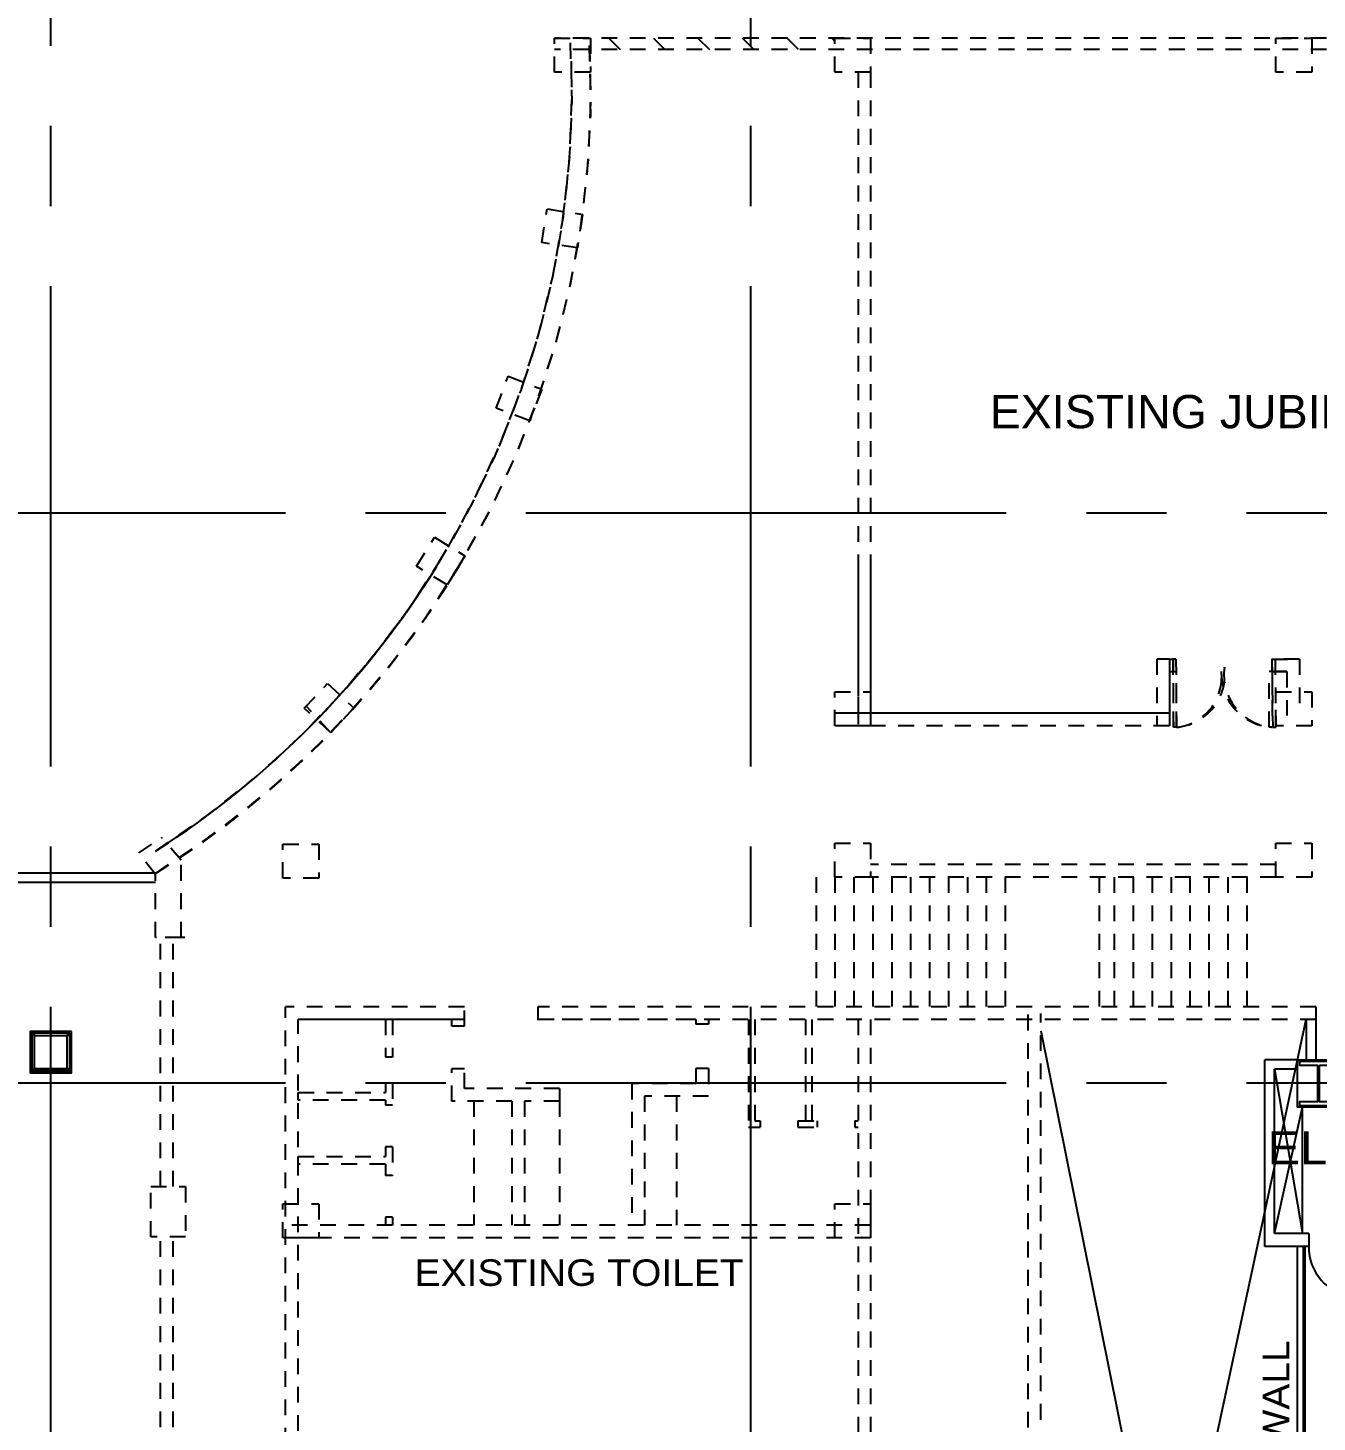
# Model space of a CAD drawing. Header units: millimetres. Extents: x 2148 to 2681, y 758 to 986.
# Drawn here: x 2621.02 to 2631.24, y 957.78 to 968.84 of the extents above; entities that cross this region are included whole.
import ezdxf

# ---------------------------------------------------------------- set-up
doc = ezdxf.new("R2010")
doc.units = ezdxf.units.MM
doc.linetypes.add('CENTER2', pattern=[28.575, 19.05, -3.175, 3.175, -3.175])
doc.linetypes.add('HIDDEN', pattern=[0.375, 0.25, -0.125])
for name, color, linetype in [('cladding', 2, 'Continuous'), ('COL-EX', 2, 'Continuous'), ('COLUMN', 7, 'Continuous'), ('D', 1, 'Continuous'), ('DR', 7, 'Continuous'), ('ELAYOUT', 4, 'Continuous'), ('HATCH', 8, 'Continuous'), ('p-boarder', 2, 'Continuous'), ('S-COLS', 6, 'Continuous'), ('S_GRID LINES', 252, 'Continuous'), ('TEXT', 6, 'Continuous')]:
    doc.layers.add(name, color=color, linetype=linetype)
doc.styles.add('MMTX$0$ESMX$0$X-OPTA1D', font='x-opta1d')
doc.styles.add('SWISS', font='swissl.ttf')
pattern_1 = [(135, (-83138.37034, 154219.73038), (-0.1767766953, -0.1767766953), [])]

# ---------------------------------------------------------------- blocks, each defined once
blk = doc.blocks.new('EXISTING')
at = {"layer": 'HATCH', "linetype": 'HIDDEN', "ltscale": 0.5}
h = blk.add_hatch(dxfattribs=at)
h.set_pattern_fill('ANSI31', color=256, scale=2, angle=90, style=0)
h.set_pattern_definition(pattern_1)
h.paths.add_polyline_path([(-79726.716, -2147.869), (-79726.716, -2147.959), (-79724.779, -2147.959), (-79724.779, -2147.869)])
h = blk.add_hatch(dxfattribs=at)
h.set_pattern_fill('ANSI31', color=256, scale=2, angle=90, style=0)
h.set_pattern_definition(pattern_1)
h.paths.add_polyline_path([(-79726.716, -2147.869), (-79726.716, -2147.959), (-79724.779, -2147.959), (-79724.779, -2147.869)])
for p, q in [((-79717.504, -2147.869), (-79727.001, -2147.869)), ((-79717.504, -2147.959), (-79727.001, -2147.959)), ((-79724.594, -2148.139), (-79724.594, -2153.322)), ((-79724.494, -2148.139), (-79724.494, -2153.322)), ((-79724.594, -2152.06), (-79724.594, -2153.322)), ((-79724.494, -2152.06), (-79724.494, -2153.322)), ((-79722.225, -2152.793), (-79722.225, -2153.222)), ((-79722.125, -2152.793), (-79722.225, -2152.793)), ((-79722.225, -2152.793), (-79722.225, -2153.322)), ((-79722.125, -2152.793), (-79722.225, -2152.793)), ((-79722.125, -2152.793), (-79722.093, -2152.793)), ((-79722.125, -2152.793), (-79722.125, -2153.322)), ((-79722.099, -2152.793), (-79722.093, -2153.334)), ((-79722.074, -2152.793), (-79722.099, -2152.793)), ((-79722.093, -2152.893), (-79722.093, -2152.793)), ((-79722.074, -2152.793), (-79722.068, -2153.334)), ((-79721.312, -2152.793), (-79721.306, -2153.334)), ((-79721.312, -2152.793), (-79721.094, -2152.793)), ((-79721.31, -2152.893), (-79721.31, -2152.793)), ((-79721.094, -2152.793), (-79721.31, -2152.793)), ((-79721.287, -2152.793), (-79721.281, -2153.334)), ((-79721.094, -2152.793), (-79721.094, -2153.242)), ((-79721.094, -2152.793), (-79721.094, -2153.242)), ((-79722.125, -2152.893), (-79722.125, -2153.322)), ((-79722.125, -2152.893), (-79722.093, -2152.893)), ((-79722.093, -2153.334), (-79722.093, -2152.893)), ((-79722.093, -2152.893), (-79722.068, -2152.893)), ((-79722.068, -2153.334), (-79722.068, -2152.893)), ((-79721.335, -2153.334), (-79721.335, -2152.893)), ((-79721.31, -2152.893), (-79721.335, -2152.893)), ((-79721.312, -2152.893), (-79721.194, -2152.893)), ((-79721.194, -2152.893), (-79721.31, -2152.893)), ((-79721.31, -2152.893), (-79721.31, -2153.334)), ((-79721.194, -2152.893), (-79721.194, -2153.242)), ((-79721.194, -2152.893), (-79721.194, -2153.242)), ((-79728.775, -2153.377), (-79728.968, -2153.166)), ((-79728.775, -2153.377), (-79728.968, -2153.166)), ((-79722.225, -2153.222), (-79724.779, -2153.222)), ((-79722.125, -2153.222), (-79724.779, -2153.222)), ((-79722.125, -2153.322), (-79724.779, -2153.322)), ((-79722.125, -2153.322), (-79724.779, -2153.322)), ((-79722.068, -2153.334), (-79722.093, -2153.334)), ((-79721.31, -2153.334), (-79721.335, -2153.334)), ((-79721.306, -2153.334), (-79721.281, -2153.334)), ((-79730.296, -2154.331), (-79730.115, -2154.209)), ((-79730.296, -2154.331), (-79730.115, -2154.209)), ((-79729.961, -2154.388), (-79730.115, -2154.209)), ((-79729.961, -2154.388), (-79730.115, -2154.209)), ((-79730.163, -2154.502), (-79730.296, -2154.331)), ((-79730.163, -2154.502), (-79730.296, -2154.331)), ((-79729.961, -2155.001), (-79729.961, -2154.388)), ((-79729.961, -2155.001), (-79729.961, -2154.388)), ((-79721.281, -2154.423), (-79724.494, -2154.423)), ((-79721.281, -2154.423), (-79724.494, -2154.423)), ((-79730.163, -2155.001), (-79730.163, -2154.502)), ((-79730.163, -2155.001), (-79730.163, -2154.502)), ((-79724.927, -2154.523), (-79724.927, -2155.552)), ((-79724.927, -2154.523), (-79724.927, -2155.552)), ((-79724.777, -2154.523), (-79724.777, -2155.552)), ((-79724.777, -2154.523), (-79724.777, -2155.552)), ((-79724.627, -2154.523), (-79724.627, -2155.552)), ((-79724.627, -2154.523), (-79724.627, -2155.552)), ((-79721.281, -2154.523), (-79724.494, -2154.523)), ((-79721.281, -2154.523), (-79724.494, -2154.523)), ((-79724.477, -2154.523), (-79724.477, -2155.552)), ((-79724.477, -2154.523), (-79724.477, -2155.552)), ((-79724.327, -2154.523), (-79724.327, -2155.552)), ((-79724.327, -2154.523), (-79724.327, -2155.552)), ((-79724.177, -2154.523), (-79724.177, -2155.552)), ((-79724.177, -2154.523), (-79724.177, -2155.552)), ((-79724.027, -2154.523), (-79724.027, -2155.552)), ((-79724.027, -2154.523), (-79724.027, -2155.552)), ((-79723.877, -2154.523), (-79723.877, -2155.552)), ((-79723.877, -2154.523), (-79723.877, -2155.552)), ((-79723.727, -2154.523), (-79723.727, -2155.552)), ((-79723.727, -2154.523), (-79723.727, -2155.552)), ((-79723.577, -2154.523), (-79723.577, -2155.552)), ((-79723.577, -2154.523), (-79723.577, -2155.552)), ((-79723.427, -2154.523), (-79723.427, -2155.552)), ((-79723.427, -2154.523), (-79723.427, -2155.552)), ((-79722.682, -2154.523), (-79722.682, -2155.552)), ((-79722.682, -2154.523), (-79722.682, -2155.552)), ((-79722.562, -2154.523), (-79722.562, -2155.552)), ((-79722.562, -2154.523), (-79722.562, -2155.552)), ((-79722.412, -2154.523), (-79722.412, -2155.552)), ((-79722.412, -2154.523), (-79722.412, -2155.552)), ((-79722.262, -2154.523), (-79722.262, -2155.552)), ((-79722.262, -2154.523), (-79722.262, -2155.552)), ((-79722.112, -2154.523), (-79722.112, -2155.552)), ((-79722.112, -2154.523), (-79722.112, -2155.552)), ((-79721.962, -2154.523), (-79721.962, -2155.552)), ((-79721.962, -2154.523), (-79721.962, -2155.552)), ((-79721.812, -2154.523), (-79721.812, -2155.552)), ((-79721.812, -2154.523), (-79721.812, -2155.552)), ((-79721.662, -2154.523), (-79721.662, -2155.552)), ((-79721.662, -2154.523), (-79721.662, -2155.552)), ((-79721.512, -2154.523), (-79721.512, -2155.552)), ((-79721.512, -2154.523), (-79721.512, -2155.552)), ((-79729.961, -2155.001), (-79730.163, -2155.001)), ((-79729.931, -2155.001), (-79730.163, -2155.001)), ((-79730.123, -2156.977), (-79730.123, -2155.001)), ((-79730.023, -2156.977), (-79730.023, -2155.001)), ((-79729.132, -2163.289), (-79729.132, -2155.551)), ((-79727.715, -2155.551), (-79729.132, -2155.551)), ((-79727.715, -2155.551), (-79729.132, -2155.551)), ((-79727.715, -2155.551), (-79729.132, -2155.551)), ((-79727.715, -2155.704), (-79727.715, -2155.551)), ((-79720.964, -2155.552), (-79727.132, -2155.552)), ((-79727.132, -2155.552), (-79727.132, -2155.652)), ((-79720.964, -2155.552), (-79727.132, -2155.552)), ((-79727.132, -2155.552), (-79727.132, -2155.652)), ((-79720.964, -2155.552), (-79727.132, -2155.552)), ((-79727.132, -2155.558), (-79727.132, -2155.658)), ((-79720.964, -2155.552), (-79720.964, -2155.652)), ((-79720.964, -2155.552), (-79720.964, -2155.652)), ((-79729.032, -2163.189), (-79729.032, -2155.651)), ((-79728.284, -2155.651), (-79729.032, -2155.651)), ((-79728.284, -2155.651), (-79729.032, -2155.651)), ((-79727.715, -2155.651), (-79729.032, -2155.651)), ((-79728.341, -2155.651), (-79728.341, -2155.95)), ((-79728.284, -2155.651), (-79728.284, -2155.95)), ((-79727.815, -2155.651), (-79728.284, -2155.651)), ((-79727.815, -2155.651), (-79728.284, -2155.651)), ((-79727.815, -2155.704), (-79727.815, -2155.651)), ((-79725.879, -2155.652), (-79727.132, -2155.652)), ((-79725.879, -2155.652), (-79727.132, -2155.652)), ((-79720.964, -2155.652), (-79727.132, -2155.652)), ((-79725.879, -2155.652), (-79725.879, -2155.688)), ((-79725.879, -2155.652), (-79725.879, -2155.688)), ((-79725.879, -2155.652), (-79725.879, -2155.688)), ((-79720.964, -2155.652), (-79725.779, -2155.652)), ((-79725.779, -2155.652), (-79725.779, -2155.688)), ((-79720.964, -2155.652), (-79725.779, -2155.652)), ((-79725.779, -2155.652), (-79725.779, -2155.688)), ((-79725.779, -2155.652), (-79725.779, -2155.688)), ((-79725.461, -2155.652), (-79725.461, -2156.506)), ((-79725.411, -2155.652), (-79725.411, -2156.456)), ((-79725.01, -2155.652), (-79725.01, -2156.456)), ((-79724.96, -2155.652), (-79724.96, -2156.456)), ((-79724.594, -2155.652), (-79724.594, -2160.75)), ((-79724.494, -2155.652), (-79724.494, -2160.75)), ((-79723.244, -2172.163), (-79723.244, -2155.605)), ((-79723.144, -2173.45), (-79723.144, -2155.605)), ((-79727.715, -2155.704), (-79727.815, -2155.704)), ((-79725.779, -2155.688), (-79725.879, -2155.688)), ((-79725.779, -2155.688), (-79725.879, -2155.688)), ((-79725.779, -2155.688), (-79725.879, -2155.688)), ((-79728.284, -2155.95), (-79728.341, -2155.95)), ((-79727.815, -2156.299), (-79727.815, -2156.043)), ((-79727.715, -2156.043), (-79727.815, -2156.043)), ((-79727.715, -2156.199), (-79727.715, -2156.043)), ((-79725.879, -2156.039), (-79725.879, -2156.16)), ((-79725.779, -2156.039), (-79725.879, -2156.039)), ((-79725.779, -2156.039), (-79725.779, -2156.26)), ((-79728.341, -2156.156), (-79728.341, -2156.23)), ((-79728.284, -2156.156), (-79728.341, -2156.156)), ((-79728.284, -2156.156), (-79728.284, -2156.33)), ((-79726.961, -2156.199), (-79727.715, -2156.199)), ((-79726.961, -2156.199), (-79726.961, -2156.299)), ((-79725.879, -2156.16), (-79726.387, -2156.16)), ((-79726.387, -2156.16), (-79726.387, -2157.283)), ((-79728.341, -2156.29), (-79728.341, -2156.33)), ((-79728.284, -2156.33), (-79728.341, -2156.33)), ((-79727.339, -2156.299), (-79727.815, -2156.299)), ((-79727.64, -2156.299), (-79727.64, -2157.283)), ((-79727.339, -2156.299), (-79727.339, -2157.283)), ((-79727.239, -2156.299), (-79727.239, -2157.283)), ((-79726.961, -2156.299), (-79727.239, -2156.299)), ((-79726.961, -2156.299), (-79726.961, -2157.283)), ((-79725.779, -2156.26), (-79726.287, -2156.26)), ((-79726.287, -2156.26), (-79726.287, -2157.283)), ((-79726.033, -2156.26), (-79726.033, -2157.283)), ((-79725.461, -2156.506), (-79725.37, -2156.506)), ((-79725.411, -2156.456), (-79725.37, -2156.456)), ((-79725.37, -2156.456), (-79725.37, -2156.506)), ((-79725.07, -2156.456), (-79724.918, -2156.456)), ((-79725.07, -2156.456), (-79725.07, -2156.506)), ((-79725.07, -2156.506), (-79724.918, -2156.506)), ((-79724.918, -2156.456), (-79724.918, -2156.506)), ((-79724.618, -2156.456), (-79724.594, -2156.456)), ((-79724.618, -2156.456), (-79724.618, -2156.506)), ((-79724.618, -2156.506), (-79724.594, -2156.506)), ((-79728.341, -2156.66), (-79728.341, -2156.738)), ((-79728.284, -2156.66), (-79728.341, -2156.66)), ((-79728.284, -2156.66), (-79728.284, -2156.889)), ((-79728.341, -2156.798), (-79728.341, -2156.889)), ((-79728.284, -2156.889), (-79728.341, -2156.889)), ((-79728.284, -2157.283), (-79729.132, -2157.283)), ((-79728.341, -2157.219), (-79728.341, -2157.283)), ((-79728.284, -2157.219), (-79728.341, -2157.219)), ((-79728.284, -2157.219), (-79728.284, -2157.283)), ((-79724.494, -2157.283), (-79728.284, -2157.283)), ((-79730.123, -2167.884), (-79730.123, -2157.376)), ((-79730.023, -2167.884), (-79730.023, -2157.376)), ((-79724.494, -2157.383), (-79729.132, -2157.383))]:
    blk.add_line(p, q, dxfattribs=at)
at = {"layer": 'HATCH', "linetype": 'HIDDEN', "ltscale": 0.5, "elevation": 0}
for points in [[(-79726.716, -2147.869), (-79726.716, -2148.139), (-79727.001, -2148.139), (-79727.001, -2147.869)], [(-79726.716, -2147.869), (-79726.716, -2148.139), (-79727.001, -2148.139), (-79727.001, -2147.869)], [(-79724.494, -2147.869), (-79724.494, -2148.139), (-79724.779, -2148.139), (-79724.779, -2147.869)], [(-79724.494, -2147.869), (-79724.494, -2148.139), (-79724.779, -2148.139), (-79724.779, -2147.869)], [(-79720.996, -2147.869), (-79720.996, -2148.139), (-79721.281, -2148.139), (-79721.281, -2147.869)], [(-79720.996, -2147.869), (-79720.996, -2148.139), (-79721.281, -2148.139), (-79721.281, -2147.869)], [(-79726.778, -2149.267), (-79726.818, -2149.533), (-79727.1, -2149.491), (-79727.059, -2149.224)], [(-79727.102, -2150.652), (-79727.197, -2150.904), (-79727.463, -2150.803), (-79727.368, -2150.551)], [(-79727.71, -2151.975), (-79727.851, -2152.205), (-79728.094, -2152.057), (-79727.953, -2151.827)], [(-79728.591, -2153.18), (-79728.775, -2153.377), (-79728.984, -2153.183), (-79728.8, -2152.986)], [(-79728.591, -2153.18), (-79728.775, -2153.377), (-79728.984, -2153.183), (-79728.8, -2152.986)], [(-79724.494, -2153.052), (-79724.494, -2153.322), (-79724.779, -2153.322), (-79724.779, -2153.052)], [(-79724.494, -2153.052), (-79724.494, -2153.322), (-79724.779, -2153.322), (-79724.779, -2153.052)], [(-79720.996, -2153.052), (-79720.996, -2153.322), (-79721.281, -2153.322), (-79721.281, -2153.052)], [(-79720.996, -2153.052), (-79720.996, -2153.322), (-79721.281, -2153.322), (-79721.281, -2153.052)], [(-79728.869, -2154.261), (-79728.869, -2154.53), (-79729.153, -2154.53), (-79729.153, -2154.261)], [(-79728.869, -2154.261), (-79728.869, -2154.53), (-79729.153, -2154.53), (-79729.153, -2154.261)], [(-79724.494, -2154.254), (-79724.494, -2154.523), (-79724.779, -2154.523), (-79724.779, -2154.254)], [(-79724.494, -2154.254), (-79724.494, -2154.523), (-79724.779, -2154.523), (-79724.779, -2154.254)], [(-79720.996, -2154.254), (-79720.996, -2154.523), (-79721.281, -2154.523), (-79721.281, -2154.254)], [(-79720.996, -2154.254), (-79720.996, -2154.523), (-79721.281, -2154.523), (-79721.281, -2154.254)], [(-79729.926, -2156.977), (-79729.926, -2157.376), (-79730.202, -2157.376), (-79730.202, -2156.977)], [(-79728.869, -2157.113), (-79728.869, -2157.383), (-79729.153, -2157.383), (-79729.153, -2157.113)], [(-79724.494, -2157.113), (-79724.494, -2157.383), (-79724.779, -2157.383), (-79724.779, -2157.113)]]:
    blk.add_lwpolyline(points, close=True, dxfattribs=at)
for points in [[(-79727.762, -2152.06), (-79727.851, -2152.205), (-79728.089, -2152.06)], [(-79728.341, -2156.29), (-79729.032, -2156.29), (-79729.032, -2156.23), (-79728.341, -2156.23)], [(-79728.341, -2156.798), (-79729.032, -2156.798), (-79729.032, -2156.738), (-79728.341, -2156.738)]]:
    blk.add_lwpolyline(points, dxfattribs=at)
at = {"layer": 'HATCH', "linetype": 'HIDDEN', "ltscale": 0.5}
for centre, radius, start, end in [((-79734.006, -2148.292), 7.295, 301.7835, 3.6077), ((-79734.006, -2148.292), 7.145, 302.5318, 3.6077), ((-79734.006, -2148.292), 7.295, 303.5395, 2.2599), ((-79734.006, -2148.292), 7.145, 315.8037, 2.2599), ((-79734.006, -2148.292), 7.145, 302.5318, 328.1684), ((-79734.006, -2148.292), 7.295, 301.7835, 328.8969), ((-79734.006, -2148.292), 7.295, 303.5395, 328.8969), ((-79734.006, -2148.292), 7.145, 315.8037, 328.1684), ((-79722.104, -2152.917), 0.419, 274.9564, 8.0347), ((-79722.109, -2152.938), 0.398, 275.9759, 6.5288), ((-79721.285, -2152.906), 0.429, 178.2601, 266.6712), ((-79721.274, -2152.917), 0.419, 171.9653, 265.0436), ((-79733.653, -2148.782), 6.692, 303.3422, 313.9466)]:
    blk.add_arc(centre, radius, start, end, dxfattribs=at)

msp = doc.modelspace()

# ---------------------------------------------------------------- linework, layer by layer
at = {"ltscale": 0.5}
for p, q in [((2631.1530181, 960.9754912), (2631.1530181, 960.656811, 0)), ((2631.2280181, 960.9754912), (2631.2280181, 960.656811, 0))]:
    msp.add_line(p, q, dxfattribs=at)
msp.add_line((2631.1222733, 959.2800492, 0), (2631.1222733, 960.281811, 0))
msp.add_arc((2631.5712931, 959.1727374, 0), 0.3989499, 179.41662594, 262.95522437)
at = {"layer": 'cladding'}
for p, q in [((2617.2276125, 962.1404234, 0), (2622.0288431, 962.1404234, 0)), ((2617.2120895, 962.0654234, 0), (2622.0288431, 962.0654234, 0))]:
    msp.add_line(p, q, dxfattribs=at)
at = {"layer": 'cladding', "elevation": 0}
msp.add_lwpolyline([(2631.0839329, 960.656811), (2631.4089329, 960.656811), (2631.4089329, 960.281811), (2631.0839329, 960.281811)], close=True, dxfattribs=at)
at = {"layer": 'COL-EX', "elevation": 0}
msp.add_lwpolyline([(2631.2564709, 960.614311), (2631.3989709, 960.614311), (2631.3989709, 960.644311), (2631.0989709, 960.644311), (2631.0989709, 960.614311), (2631.2414709, 960.614311), (2631.2414709, 960.324311), (2631.0989709, 960.324311), (2631.0989709, 960.294311), (2631.3989709, 960.294311), (2631.3989709, 960.324311), (2631.2564709, 960.324311)], close=True, dxfattribs=at)
at = {"layer": 'COLUMN', "color": 4, "lineweight": -3, "ltscale": 0.05, "elevation": 0}
msp.add_lwpolyline([(2621.3620515, 960.881811), (2621.0358904, 960.881811), (2621.0358904, 960.5536498), (2621.3620515, 960.5536498)], close=True, dxfattribs=at)
at = {"layer": 'COLUMN', "color": 2, "lineweight": -3, "ltscale": 0.05, "elevation": 0}
msp.add_lwpolyline([(2621.3495515, 960.869311), (2621.0483904, 960.869311), (2621.0483904, 960.5661498), (2621.3495515, 960.5661498)], close=True, dxfattribs=at)
at = {"layer": 'D', "ltscale": 0.5}
for p, q in [((2629.0480246, 951.2076861), (2631.1530181, 960.9754912)), ((2629.0480246, 960.8871408, 0), (2631.002627, 951.2077836, 0))]:
    msp.add_line(p, q, dxfattribs=at)
at = {"layer": 'DR', "ltscale": 10}
msp.add_arc((2618.1863225, 968.3362658), 7.1453121, 302.53182934, 328.1683831, dxfattribs=at)
at = {"layer": 'ELAYOUT', "ltscale": 10}
for p, q in [((2630.8247661, 959.1767993, 0), (2630.8247661, 960.656811)), ((2631.0839329, 960.656811, 0), (2630.8247661, 960.656811)), ((2630.8997661, 959.2800492, 0), (2630.8997661, 960.581811)), ((2631.0839329, 960.581811, 0), (2630.8997661, 960.581811, 0)), ((2631.1723639, 959.2800492, 0), (2630.8997661, 959.2800492, 0)), ((2631.1723639, 959.2800492, 0), (2631.1723639, 959.1767993, 0)), ((2631.1723639, 959.1767993, 0), (2630.8247661, 959.1767993, 0))]:
    msp.add_line(p, q, dxfattribs=at)
at = {"layer": 'HATCH', "linetype": 'ByBlock', "ltscale": 0.5}
for p, q in [((2630.8997661, 960.581811), (2631.1222733, 959.2800492, 0)), ((2630.8997661, 959.2800492, 0), (2631.1222733, 960.281811, 0)), ((2631.0839329, 955.3874202, 0), (2631.0839329, 959.1724121, 0))]:
    msp.add_line(p, q, dxfattribs=at)
at = {"layer": 'p-boarder', "ltscale": 10}
for p, q in [((2631.1302047, 955.3874202, 0), (2631.1302047, 959.1724121, 0)), ((2631.1427047, 955.3874202, 0), (2631.1427047, 959.1724121, 0))]:
    msp.add_line(p, q, dxfattribs=at)
at = {"layer": 'S-COLS', "elevation": 0}
for points in [[(2621.0689709, 960.849311), (2621.0489709, 960.8604721), (2621.0489709, 960.5781498), (2621.0689709, 960.589311)], [(2621.0689709, 960.849311), (2621.3289709, 960.849311), (2621.3401321, 960.869311), (2621.0578098, 960.869311)], [(2621.3289709, 960.849311), (2621.3489709, 960.8604721), (2621.3489709, 960.5781498), (2621.3289709, 960.589311)], [(2621.0689709, 960.589311), (2621.3289709, 960.589311), (2621.3401321, 960.569311), (2621.0578098, 960.569311)]]:
    msp.add_lwpolyline(points, close=True, dxfattribs=at)
at = {"layer": 'S_GRID LINES', "linetype": 'CENTER2', "ltscale": 0.2}
for p, q in [((2621.1989709, 922.9776771, 0), (2621.1989709, 979.8917928, 0)), ((2626.7489709, 922.9776771, 0), (2626.7489709, 979.8917928, 0)), ((2657.3496173, 964.9914942, 0), (2595.7518229, 964.9914942, 0)), ((2657.3496173, 960.4722324, 0), (2595.7518229, 960.4722324, 0))]:
    msp.add_line(p, q, dxfattribs=at)

# ---------------------------------------------------------------- block references
at = {"layer": 'HATCH', "color": 2, "lineweight": -3}
msp.add_blockref('EXISTING', (82352.1926086, 3116.6282593, 0), dxfattribs=at)

# ---------------------------------------------------------------- texts
at = {"color": 2, "style": 'MMTX$0$ESMX$0$X-OPTA1D', "text_generation_flag": 6, "width": 1.1}
msp.add_text('ELEC.', height=0.2625, rotation=180, dxfattribs=at).set_placement((2630.846182, 959.8278914, 0))
at = {"color": 2, "style": 'MMTX$0$ESMX$0$X-OPTA1D', "width": 1.1}
msp.add_text('EXISTING TOILET', height=0.21, dxfattribs=at).set_placement((2624.0831078, 958.864299, 0))
msp.add_text('GLASS WALL', height=0.21, rotation=90, dxfattribs=at).set_placement((2631.0183004, 956.4750997, 0))
at = {"layer": 'TEXT', "style": 'SWISS'}
msp.add_text('EXISTING JUBILEE BLDG.', height=0.264, dxfattribs=at).set_placement((2628.6435889, 965.6651816, 0))

doc.saveas('drawing.dxf')
